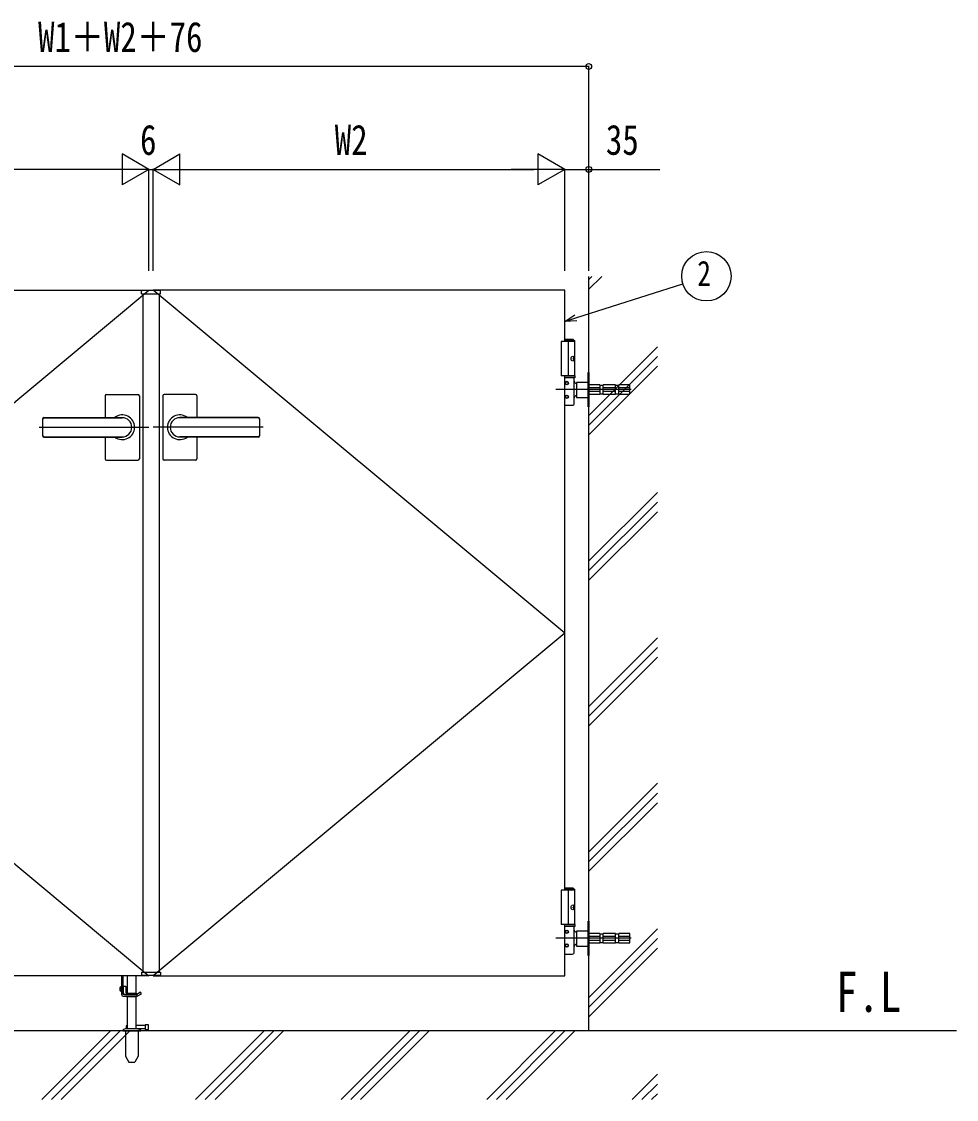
# Model space of a CAD drawing. Units: millimetres, scale not verified. Extents: x -4205 to 4205, y -2970 to 2970.
# Drawn here: x -22 to 1341, y -131 to 1441 of the extents above; entities that cross this region are included whole.
import ezdxf
from ezdxf.enums import TextEntityAlignment as Align

# ---------------------------------------------------------------- set-up
doc = ezdxf.new("R2010")
doc.units = ezdxf.units.MM
doc.header["$LTSCALE"] = 20
for name, color, linetype in [('0-2_USER1', 3, 'Continuous'), ('0-4_YKK_A1', 4, 'Continuous'), ('0-5_YKK_D', 6, 'Continuous')]:
    doc.layers.add(name, color=color, linetype=linetype)
doc.styles.add('ＭＳ ゴシック', font='')
doc.styles.get('ＭＳ ゴシック').set_extended_font_data('MS Gothic')

msp = doc.modelspace()

# ---------------------------------------------------------------- linework, layer by layer
at = {"layer": '0-4_YKK_A1'}
for p, q in [((805.02, -31), (805.02, 1069)), ((805.02, 1064.27), (809.75, 1069)), ((805.02, 1050.13), (823.89, 1069)), ((-435.98, 549), (164.02, 1049)), ((153.12, 1043.5), (153.33, 1047.55)), ((153.12, 1043.5), (180.92, 1043.5)), ((179.71, 1048.5), (154.33, 1048.5)), ((155.02, 1043.5), (155.02, 54.5)), ((770.02, 549), (170.02, 1049)), ((179.02, 1043.5), (179.02, 54.5)), ((180.92, 1043.5), (180.71, 1047.55)), ((770.02, 974), (770.02, 1049)), ((782.52, 977), (770.02, 977)), ((784.52, 975), (770.02, 975)), ((782.52, 977), (784.52, 975)), ((784.52, 924), (784.52, 975)), ((775.02, 974), (775.02, 924)), ((805.02, 866.28), (905.02, 966.28)), ((782.21, 949.42), (782.8, 949.42)), ((782.21, 948.58), (782.8, 948.58)), ((783.22, 951.1), (783.82, 951.1)), ((783.22, 946.9), (783.82, 946.9)), ((805.02, 852.14), (905.02, 952.14)), ((805.02, 838), (905.02, 938)), ((784.52, 924), (765.02, 924)), ((770.02, 174), (770.02, 924)), ((770.02, 924), (784.52, 924)), ((784.52, 921), (770.02, 921)), ((784.02, 884), (784.02, 921)), ((784.52, 924), (784.52, 921)), ((102.02, 897), (148.02, 897)), ((232.02, 897), (186.02, 897)), ((867.02, 904), (757.02, 904)), ((821.02, 910.75), (805.02, 910.75)), ((821.02, 906.55), (805.02, 906.55)), ((805.02, 901.45), (821.02, 901.45)), ((805.02, 897.25), (821.02, 897.25)), ((821.02, 910.75), (821.02, 897.25)), ((826.02, 910), (821.02, 910)), ((821.02, 898), (826.02, 898)), ((826.02, 897.25), (826.02, 910.75)), ((844.02, 910.75), (826.02, 910.75)), ((844.02, 906.55), (826.02, 906.55)), ((826.02, 901.45), (844.02, 901.45)), ((826.02, 897.25), (844.02, 897.25)), ((844.02, 897.25), (844.02, 910.75)), ((849.02, 910), (844.02, 910)), ((844.02, 898), (849.02, 898)), ((849.02, 897.25), (849.02, 910.75)), ((865.02, 906.55), (849.02, 906.55)), ((849.02, 901.45), (865.02, 901.45)), ((849.02, 897.25), (865.02, 897.25)), ((100.02, 895), (100.02, 863.5)), ((150.02, 895), (150.02, 849)), ((184.02, 895), (184.02, 849)), ((234.02, 895), (234.02, 863.5)), ((770.02, 881), (781.02, 881)), ((3.76, 849), (164.02, 849)), ((9.02, 861.5), (9.02, 836.5)), ((11.02, 863.5), (125.02, 863.5)), ((11.02, 863), (125.02, 863)), ((150.02, 849), (150.02, 803)), ((330.28, 849), (170.02, 849)), ((184.02, 849), (184.02, 803)), ((323.02, 863.5), (209.02, 863.5)), ((323.02, 863), (209.02, 863)), ((325.02, 861.5), (325.02, 836.5)), ((11.02, 835), (125.02, 835)), ((11.02, 834.5), (125.02, 834.5)), ((100.02, 834.5), (100.02, 803)), ((323.02, 835), (209.02, 835)), ((323.02, 834.5), (209.02, 834.5)), ((234.02, 834.5), (234.02, 803)), ((102.02, 801), (148.02, 801)), ((232.02, 801), (186.02, 801)), ((805.02, 654.15), (905.02, 754.15)), ((805.02, 640.01), (905.02, 740.01)), ((805.02, 625.87), (905.02, 725.87)), ((-435.98, 549), (164.02, 49)), ((770.02, 549), (170.02, 49)), ((805.02, 442.02), (905.02, 542.02)), ((805.02, 427.88), (905.02, 527.88)), ((805.02, 413.74), (905.02, 513.74)), ((805.02, 229.89), (905.02, 329.89)), ((805.02, 215.75), (905.02, 315.75)), ((805.02, 201.6), (905.02, 301.6)), ((782.52, 177), (770.02, 177)), ((784.52, 175), (770.02, 175)), ((775.02, 174), (775.02, 124)), ((782.52, 177), (784.52, 175)), ((784.52, 124), (784.52, 175)), ((782.21, 149.42), (782.8, 149.42)), ((782.21, 148.58), (782.8, 148.58)), ((783.22, 151.1), (783.82, 151.1)), ((783.22, 146.9), (783.82, 146.9)), ((784.52, 124), (765.02, 124)), ((770.02, 49), (770.02, 124)), ((770.02, 124), (784.52, 124)), ((784.52, 121), (770.02, 121)), ((784.02, 84), (784.02, 121)), ((784.52, 124), (784.52, 121)), ((805.02, 17.76), (905.02, 117.76)), ((821.02, 110.75), (805.02, 110.75)), ((821.02, 110.75), (821.02, 97.25)), ((826.02, 97.25), (826.02, 110.75)), ((844.02, 110.75), (826.02, 110.75)), ((844.02, 97.25), (844.02, 110.75)), ((849.02, 97.25), (849.02, 110.75)), ((867.02, 104), (757.02, 104)), ((821.02, 106.55), (805.02, 106.55)), ((805.02, 3.61), (905.02, 103.61)), ((805.02, 101.45), (821.02, 101.45)), ((805.02, 97.25), (821.02, 97.25)), ((826.02, 110), (821.02, 110)), ((821.02, 98), (826.02, 98)), ((844.02, 106.55), (826.02, 106.55)), ((826.02, 101.45), (844.02, 101.45)), ((826.02, 97.25), (844.02, 97.25)), ((849.02, 110), (844.02, 110)), ((844.02, 98), (849.02, 98)), ((865.02, 106.55), (849.02, 106.55)), ((849.02, 101.45), (865.02, 101.45)), ((849.02, 97.25), (865.02, 97.25)), ((770.02, 81), (781.02, 81)), ((805.02, -10.53), (905.02, 89.47)), ((124.02, 49), (124.02, 22)), ((126.52, 22), (126.52, 49)), ((132.52, 24), (132.52, 49)), ((145.52, 24), (145.52, 49)), ((153.12, 54.5), (180.92, 54.5)), ((153.12, 54.5), (153.33, 50.45)), ((179.71, 49.5), (154.33, 49.5)), ((180.92, 54.5), (180.71, 50.45)), ((124.02, 33.5), (123.5, 33.36)), ((126.52, 34), (130.02, 34)), ((126.52, 33.5), (126.52, 34)), ((130.52, 33.5), (130.52, 25)), ((124.02, 26.5), (123.5, 26.64)), ((146.35, 22), (126.52, 22)), ((126.52, 19.5), (147.02, 19.5)), ((132.52, -28), (132.52, 18.5)), ((145.52, -28), (145.52, 18.5)), ((145.89, 18.5), (145.89, 19.5)), ((151.83, 25.17), (146.35, 22)), ((146.77, 19.5), (146.77, 22.24)), ((147.02, 19.5), (153.08, 23)), ((153.08, 23), (151.83, 25.17)), ((1340.98, -31), (-874.03, -31)), ((7.83, -131), (107.83, -31)), ((21.97, -131), (121.97, -31)), ((36.11, -131), (136.11, -31)), ((126.02, -30.16), (126.02, -31)), ((126.02, -31), (152.02, -31)), ((130.02, -28), (126.68, -29.22)), ((129.77, -31), (129.77, -68.03)), ((148.02, -28), (130.02, -28)), ((131.02, -23.5), (131.02, -27.5)), ((132.52, -23.5), (131.02, -23.5)), ((132.52, -27.5), (131.02, -27.5)), ((131.71, -31), (146.33, -31)), ((158.52, -23), (145.52, -23)), ((158.52, -28), (145.52, -28)), ((148.02, -28), (151.36, -29.22)), ((148.27, -31), (148.27, -68.03)), ((152.02, -30.16), (152.02, -31)), ((158.52, -29), (163.02, -29)), ((163.02, -22), (163.02, -29)), ((163.52, -28.5), (163.52, -22.5)), ((232, -131), (332, -31)), ((246.14, -131), (346.14, -31)), ((260.28, -131), (360.28, -31)), ((444.13, -131), (544.13, -31)), ((458.27, -131), (558.27, -31)), ((472.42, -131), (572.42, -31)), ((656.26, -131), (756.26, -31)), ((805.02, -31), (666.1, -31)), ((670.41, -131), (770.41, -31)), ((684.55, -131), (784.55, -31)), ((129.77, -68.03), (134.66, -76.5)), ((142.51, -77), (135.53, -77)), ((148.27, -68.03), (143.38, -76.5)), ((868.4, -131), (905.02, -94.38)), ((882.54, -131), (905.02, -108.52)), ((896.68, -131), (905.02, -122.66))]:
    msp.add_line(p, q, dxfattribs=at)
for points in [[(-435.98, 1049), (164.02, 1049), (164.02, 1048.5)], [(770.02, 1049), (170.02, 1049), (170.02, 1048.5)], [(784.52, 974), (765.02, 974), (765.02, 924)], [(782.8, 949.42), (782.91, 949.44), (783.02, 949.48), (783.12, 949.56), (783.21, 949.67), (783.28, 949.79), (783.32, 949.94), (783.34, 950.1), (783.34, 950.26)], [(783.34, 947.74), (783.34, 947.9), (783.32, 948.06), (783.28, 948.21), (783.21, 948.33), (783.12, 948.44), (783.02, 948.52), (782.91, 948.56), (782.8, 948.58)], [(783.93, 950.26), (783.96, 950.1), (784, 949.94), (784.07, 949.79), (784.15, 949.67), (784.25, 949.56), (784.31, 949.51)], [(784.31, 948.49), (784.25, 948.44), (784.15, 948.33), (784.07, 948.21), (784, 948.06), (783.96, 947.9), (783.93, 947.74)], [(865.02, 897.25), (865.02, 910.75), (849.02, 910.75)], [(784.52, 174), (765.02, 174), (765.02, 124)], [(782.8, 149.42), (782.91, 149.44), (783.02, 149.48), (783.12, 149.56), (783.21, 149.67), (783.28, 149.79), (783.32, 149.94), (783.34, 150.1), (783.34, 150.26)], [(783.34, 147.74), (783.34, 147.9), (783.32, 148.06), (783.28, 148.21), (783.21, 148.33), (783.12, 148.44), (783.02, 148.52), (782.91, 148.56), (782.8, 148.58)], [(783.93, 150.26), (783.96, 150.1), (784, 149.94), (784.07, 149.79), (784.15, 149.67), (784.25, 149.56), (784.31, 149.51)], [(784.31, 148.49), (784.25, 148.44), (784.15, 148.33), (784.07, 148.21), (784, 148.06), (783.96, 147.9), (783.93, 147.74)], [(865.02, 97.25), (865.02, 110.75), (849.02, 110.75)], [(164.02, 49.5), (164.02, 49), (-435.98, 49)], [(170.02, 49.5), (170.02, 49), (770.02, 49)], [(121.93, 32), (123.67, 31.15), (124.28, 30)], [(126.52, 33.5), (126.52, 24), (128.52, 22), (146.02, 22), (146.02, 23.5)], [(121.93, 28), (123.67, 28.85), (124.28, 30)], [(130.52, 25), (131.52, 24), (145.52, 24)], [(145.89, 18.5), (131.28, 18.5), (131.28, 19.5)], [(163.02, -22), (158.52, -22), (158.52, -29)]]:
    msp.add_lwpolyline(points, dxfattribs=at)
for points in [[(804.02, 929), (805.02, 929), (805.02, 879), (804.02, 879)], [(787.02, 914.5), (787.02, 892.5), (804.02, 892.5), (804.02, 914.5)], [(804.02, 129), (805.02, 129), (805.02, 79), (804.02, 79)], [(787.02, 114.5), (787.02, 92.5), (804.02, 92.5), (804.02, 114.5)]]:
    msp.add_lwpolyline(points, close=True, dxfattribs=at)
for centre, radius in [((773.02, 913.5), 2.5), ((773.02, 913.5), 2.05), ((773.02, 893.5), 2.5), ((773.02, 893.5), 2.05), ((773.02, 113.5), 2.5), ((773.02, 113.5), 2.05), ((773.02, 93.5), 2.5), ((773.02, 93.5), 2.05)]:
    msp.add_circle(centre, radius, dxfattribs=at)
for centre, radius, start, end in [((154.33, 1047.5), 1, 90, 177), ((179.71, 1047.5), 1, 3, 90), ((787.02, 916), 3, 180, 270), ((102.02, 895), 2, 90, 180), ((148.02, 895), 2, 0, 90), ((186.02, 895), 2, 90, 180), ((232.02, 895), 2, 0, 90), ((781.02, 884), 3, 270, 0), ((787.02, 892), 3, 90, 180), ((125.02, 849), 18, 359.99634, 126.33606), ((209.02, 849), 18, 53.66394, 180.00366), ((11.02, 861.5), 2, 90, 180), ((11.02, 861), 2, 90, 180), ((125.02, 849), 18, 233.66394, 359.99634), ((125.02, 849), 14, 270, 90), ((209.02, 849), 18, 180.00366, 306.33606), ((209.02, 849), 14, 90, 270), ((323.02, 861.5), 2, 0, 90), ((323.02, 861), 2, 0, 90), ((11.02, 837), 2, 180, 270), ((11.02, 836.5), 2, 180, 270), ((323.02, 837), 2, 270, 0), ((323.02, 836.5), 2, 270, 0), ((102.02, 803), 2, 180, 270), ((148.02, 803), 2, 270, 0), ((186.02, 803), 2, 180, 270), ((232.02, 803), 2, 270, 0), ((787.02, 116), 3, 180, 270), ((787.02, 92), 3, 90, 180), ((781.02, 84), 3, 270, 0), ((154.33, 50.5), 1, 183, 270), ((179.71, 50.5), 1, 270, 357), ((125.62, 30), 4.2, 143.11591, 216.88409), ((124.1, 31.14), 2.3, 105, 143.11591), ((130.02, 33.5), 0.5, 0, 90), ((124.1, 28.86), 2.3, 216.88409, 255), ((126.52, 22), 2.5, 180, 270), ((145.52, 23.5), 0.5, 0, 90), ((127.02, -30.16), 1, 110, 180), ((151.02, -30.16), 1, 0, 70), ((163.02, -22.5), 0.5, 0, 90), ((163.02, -28.5), 0.5, 270, 0), ((135.53, -76), 1, 210, 270), ((142.51, -76), 1, 270, 330)]:
    msp.add_arc(centre, radius, start, end, dxfattribs=at)
for centre in [(781.86, 949), (781.86, 149)]:
    msp.add_ellipse(centre, major_axis=(0, -3.5), ratio=0.707107, dxfattribs=at)
for centre, start_param, end_param in [((775.85, 949), 4.6657054, 4.7590726), ((777.04, 949), 4.8528504, 4.9478932), ((777.04, 949), 4.4768847, 4.5719276), ((777.63, 949), 4.8528504, 4.9478932), ((777.63, 949), 4.4768847, 4.5719276), ((775.85, 149), 4.6657054, 4.7590726), ((777.04, 149), 4.8528504, 4.9478932), ((777.04, 149), 4.4768847, 4.5719276), ((777.63, 149), 4.8528504, 4.9478932), ((777.63, 149), 4.4768847, 4.5719276)]:
    msp.add_ellipse(centre, major_axis=(0, 9), ratio=0.707107, start_param=start_param, end_param=end_param, dxfattribs=at)
at = {"layer": '0-5_YKK_D'}
for p, q in [((805.02, 1375), (-460.98, 1375)), ((805.02, 1077.16), (805.02, 1376)), ((164.02, 1225), (125.05, 1247.5)), ((125.05, 1247.5), (125.05, 1202.5)), ((170.02, 1225), (208.99, 1247.5)), ((208.99, 1202.5), (208.99, 1247.5)), ((770.02, 1225), (731.05, 1247.5)), ((731.05, 1247.5), (731.05, 1202.5)), ((164.02, 1077.12), (164.02, 1226)), ((164.02, 1077.12), (164.02, 1226)), ((170.02, 1077.12), (170.02, 1226)), ((170.02, 1077.12), (170.02, 1226)), ((770.02, 1077.12), (770.02, 1226)), ((770.02, 1077.12), (770.02, 1226)), ((805.02, 1077.82), (805.02, 1226)), ((119.02, 1225), (-390.98, 1225)), ((164.02, 1225), (86.08, 1225)), ((164.02, 1225), (125.05, 1202.5)), ((164.02, 1225), (147.02, 1225)), ((164.02, 1225), (170.02, 1225)), ((170.02, 1225), (187.02, 1225)), ((170.02, 1225), (208.99, 1202.5)), ((170.02, 1225), (247.96, 1225)), ((215.02, 1225), (725.02, 1225)), ((770.02, 1225), (692.08, 1225)), ((770.02, 1225), (731.05, 1202.5))]:
    msp.add_line(p, q, dxfattribs=at)
for points in [[(770.02, 1225), (805.02, 1225), (908.42, 1225)], [(770.02, 1003.45), (786.22, 1008.6), (942.23, 1058.26)], [(787.6, 1004.26), (770.02, 1003.45), (784.84, 1012.94)]]:
    msp.add_lwpolyline(points, dxfattribs=at)
for centre, radius in [((805.02, 1375), 4.25), ((805.02, 1225), 4.25), ((976.54, 1069.18), 36)]:
    msp.add_circle(centre, radius, dxfattribs=at)

# ---------------------------------------------------------------- texts
at = {"layer": '0-2_USER1', "style": 'ＭＳ ゴシック', "width": 0.8}
msp.add_text('F.L', height=58.65, dxfattribs=at).set_placement((1165.16, -20.98), align=Align.BOTTOM_LEFT)
at = {"layer": '0-5_YKK_D', "style": 'ＭＳ ゴシック', "width": 0.8}
for s, height, p in [('W1＋W2＋76', 43.99, (2.42, 1383)), ('6', 43.99, (151.02, 1233)), ('W2', 43.99, (434.82, 1233)), ('35', 43.99, (830.02, 1233)), ('2', 36.66, (963.2, 1044.18))]:
    msp.add_text(s, height=height, dxfattribs=at).set_placement(p, align=Align.BOTTOM_LEFT)

doc.saveas('drawing.dxf')
